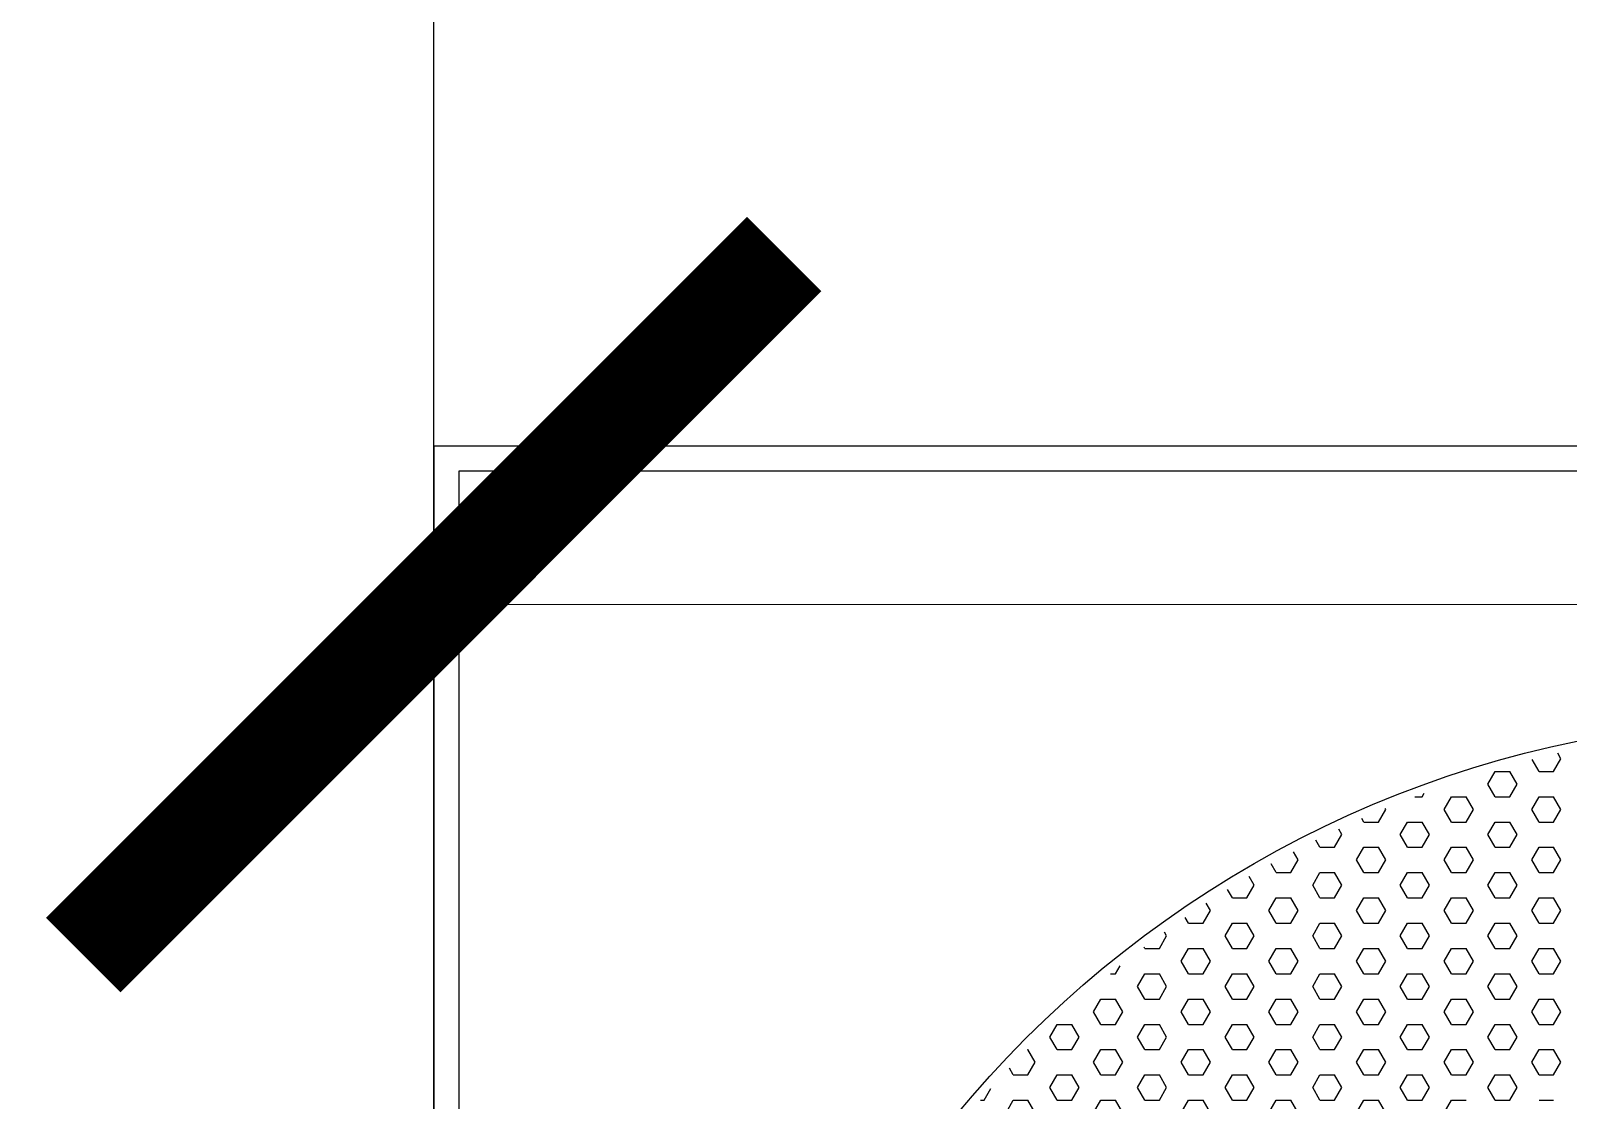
# Model space of a CAD drawing. Header units: millimetres. Extents: x 1464389 to 1998638, y -29162 to 256806.
# Drawn here: x 1539975.6 to 1540041.4, y 124806 to 124851.7 of the extents above; entities that cross this region are included whole.
import ezdxf

# ---------------------------------------------------------------- set-up
doc = ezdxf.new("R2010")
doc.units = ezdxf.units.MM
doc.header["$LTSCALE"] = 15
doc.layers.get('0').update_dxf_attribs({"lineweight": 5})
for name, color, linetype in [('A-WNDW', 4, 'Continuous'), ('GFC Walls', 14, 'Continuous'), ('LS_DR_Washbasin', 165, 'Continuous')]:
    doc.layers.add(name, color=color, linetype=linetype)
doc.layers.add('floor raising', color=210, linetype='Continuous', lineweight=9)

msp = doc.modelspace()

# ---------------------------------------------------------------- linework, layer by layer
at = {"color": 0, "linetype": 'ByBlock', "const_width": 4.5}
msp.add_lwpolyline([(1540007.89, 124842.191), (1539977.89, 124812.191)], dxfattribs=at)
at = {"layer": 'A-WNDW', "ltscale": 0.5}
msp.add_line((1539992.89, 124717.277), (1539992.89, 125322.277), dxfattribs=at)
at = {"layer": 'floor raising', "color": 251}
for p, q in [((1539992.89, 124978.37), (1539992.89, 124827.191)), ((1539989.89, 124827.191), (1542511.32, 124827.191))]:
    msp.add_line(p, q, dxfattribs=at)
at = {"layer": 'GFC Walls'}
msp.add_line((1539992.89, 124567.277), (1539992.89, 126801.273), dxfattribs=at)
at = {"layer": 'LS_DR_Washbasin'}
for p, q in [((1539992.89, 124833.967), (1539992.89, 124717.277)), ((1540109.58, 124833.967), (1539992.89, 124833.967)), ((1539993.956, 124832.902), (1539993.956, 124718.343)), ((1540108.515, 124832.902), (1539993.956, 124832.902))]:
    msp.add_line(p, q, dxfattribs=at)
at = {"layer": 'LS_DR_Washbasin', "linetype": 'Continuous'}
for p, q in [((1540040.193, 124820.048), (1540039.896, 124820.564)), ((1540040.818, 124820.048), (1540041.131, 124820.59)), ((1540041.131, 124820.59), (1540040.991, 124820.831)), ((1540038.006, 124819.507), (1540038.318, 124820.048)), ((1540038.318, 124820.048), (1540038.943, 124820.048)), ((1540039.256, 124819.507), (1540038.943, 124820.048)), ((1540040.193, 124820.048), (1540040.818, 124820.048)), ((1540034.876, 124818.966), (1540035.193, 124818.966)), ((1540035.193, 124818.966), (1540035.281, 124819.118)), ((1540036.131, 124818.425), (1540036.443, 124818.966)), ((1540036.443, 124818.966), (1540037.068, 124818.966)), ((1540037.381, 124818.425), (1540037.068, 124818.966)), ((1540038.318, 124818.966), (1540038.006, 124819.507)), ((1540038.318, 124818.966), (1540038.943, 124818.966)), ((1540038.943, 124818.966), (1540039.256, 124819.507)), ((1540039.881, 124818.425), (1540040.193, 124818.966)), ((1540040.193, 124818.966), (1540040.818, 124818.966)), ((1540041.131, 124818.425), (1540040.818, 124818.966)), ((1540033.318, 124817.883), (1540033.631, 124818.425)), ((1540033.631, 124818.425), (1540033.61, 124818.461)), ((1540036.443, 124817.883), (1540036.131, 124818.425)), ((1540037.068, 124817.883), (1540037.381, 124818.425)), ((1540040.193, 124817.883), (1540039.881, 124818.425)), ((1540040.818, 124817.883), (1540041.131, 124818.425)), ((1540031.756, 124817.342), (1540031.619, 124817.579)), ((1540032.693, 124817.883), (1540032.608, 124818.031)), ((1540032.693, 124817.883), (1540033.318, 124817.883)), ((1540034.256, 124817.342), (1540034.568, 124817.883)), ((1540034.568, 124817.883), (1540035.193, 124817.883)), ((1540035.506, 124817.342), (1540035.193, 124817.883)), ((1540036.443, 124817.883), (1540037.068, 124817.883)), ((1540038.006, 124817.342), (1540038.318, 124817.883)), ((1540038.318, 124817.883), (1540038.943, 124817.883)), ((1540039.256, 124817.342), (1540038.943, 124817.883)), ((1540040.193, 124817.883), (1540040.818, 124817.883)), ((1540030.818, 124816.801), (1540030.643, 124817.105)), ((1540031.443, 124816.801), (1540031.756, 124817.342)), ((1540034.568, 124816.801), (1540034.256, 124817.342)), ((1540035.193, 124816.801), (1540035.506, 124817.342)), ((1540038.318, 124816.801), (1540038.006, 124817.342)), ((1540038.943, 124816.801), (1540039.256, 124817.342)), ((1540029.568, 124815.718), (1540029.881, 124816.26)), ((1540029.881, 124816.26), (1540029.679, 124816.609)), ((1540030.818, 124816.801), (1540031.443, 124816.801)), ((1540032.381, 124816.26), (1540032.693, 124816.801)), ((1540032.693, 124815.718), (1540032.381, 124816.26)), ((1540032.693, 124816.801), (1540033.318, 124816.801)), ((1540033.631, 124816.26), (1540033.318, 124816.801)), ((1540033.318, 124815.718), (1540033.631, 124816.26)), ((1540034.568, 124816.801), (1540035.193, 124816.801)), ((1540036.131, 124816.26), (1540036.443, 124816.801)), ((1540036.443, 124815.718), (1540036.131, 124816.26)), ((1540036.443, 124816.801), (1540037.068, 124816.801)), ((1540037.381, 124816.26), (1540037.068, 124816.801)), ((1540037.068, 124815.718), (1540037.381, 124816.26)), ((1540038.318, 124816.801), (1540038.943, 124816.801)), ((1540039.881, 124816.26), (1540040.193, 124816.801)), ((1540040.193, 124815.718), (1540039.881, 124816.26)), ((1540040.193, 124816.801), (1540040.818, 124816.801)), ((1540041.131, 124816.26), (1540040.818, 124816.801)), ((1540040.818, 124815.718), (1540041.131, 124816.26)), ((1540028.943, 124815.718), (1540028.728, 124816.091)), ((1540028.943, 124815.718), (1540029.568, 124815.718)), ((1540030.506, 124815.177), (1540030.818, 124815.718)), ((1540030.818, 124815.718), (1540031.443, 124815.718)), ((1540031.756, 124815.177), (1540031.443, 124815.718)), ((1540032.693, 124815.718), (1540033.318, 124815.718)), ((1540034.256, 124815.177), (1540034.568, 124815.718)), ((1540034.568, 124815.718), (1540035.193, 124815.718)), ((1540035.506, 124815.177), (1540035.193, 124815.718)), ((1540036.443, 124815.718), (1540037.068, 124815.718)), ((1540038.006, 124815.177), (1540038.318, 124815.718)), ((1540038.318, 124815.718), (1540038.943, 124815.718)), ((1540039.256, 124815.177), (1540038.943, 124815.718)), ((1540040.193, 124815.718), (1540040.818, 124815.718)), ((1540027.068, 124814.636), (1540026.864, 124814.99)), ((1540027.693, 124814.636), (1540028.006, 124815.177)), ((1540028.006, 124815.177), (1540027.79, 124815.552)), ((1540030.818, 124814.636), (1540030.506, 124815.177)), ((1540031.443, 124814.636), (1540031.756, 124815.177)), ((1540034.568, 124814.636), (1540034.256, 124815.177)), ((1540035.193, 124814.636), (1540035.506, 124815.177)), ((1540038.318, 124814.636), (1540038.006, 124815.177)), ((1540038.943, 124814.636), (1540039.256, 124815.177)), ((1540026.131, 124814.095), (1540025.95, 124814.407)), ((1540027.068, 124814.636), (1540027.693, 124814.636)), ((1540028.631, 124814.095), (1540028.943, 124814.636)), ((1540028.943, 124814.636), (1540029.568, 124814.636)), ((1540029.881, 124814.095), (1540029.568, 124814.636)), ((1540030.818, 124814.636), (1540031.443, 124814.636)), ((1540032.381, 124814.095), (1540032.693, 124814.636)), ((1540032.693, 124814.636), (1540033.318, 124814.636)), ((1540033.631, 124814.095), (1540033.318, 124814.636)), ((1540034.568, 124814.636), (1540035.193, 124814.636)), ((1540036.131, 124814.095), (1540036.443, 124814.636)), ((1540036.443, 124814.636), (1540037.068, 124814.636)), ((1540037.381, 124814.095), (1540037.068, 124814.636)), ((1540038.318, 124814.636), (1540038.943, 124814.636)), ((1540039.881, 124814.095), (1540040.193, 124814.636)), ((1540040.193, 124814.636), (1540040.818, 124814.636)), ((1540041.131, 124814.095), (1540040.818, 124814.636)), ((1540025.193, 124813.553), (1540025.049, 124813.802)), ((1540025.818, 124813.553), (1540026.131, 124814.095)), ((1540028.943, 124813.553), (1540028.631, 124814.095)), ((1540029.568, 124813.553), (1540029.881, 124814.095)), ((1540032.693, 124813.553), (1540032.381, 124814.095)), ((1540033.318, 124813.553), (1540033.631, 124814.095)), ((1540036.443, 124813.553), (1540036.131, 124814.095)), ((1540037.068, 124813.553), (1540037.381, 124814.095)), ((1540040.193, 124813.553), (1540039.881, 124814.095)), ((1540040.818, 124813.553), (1540041.131, 124814.095)), ((1540023.943, 124812.471), (1540024.256, 124813.012)), ((1540024.256, 124813.012), (1540024.161, 124813.175)), ((1540025.193, 124813.553), (1540025.818, 124813.553)), ((1540026.756, 124813.012), (1540027.068, 124813.553)), ((1540027.068, 124812.471), (1540026.756, 124813.012)), ((1540027.068, 124813.553), (1540027.693, 124813.553)), ((1540028.006, 124813.012), (1540027.693, 124813.553)), ((1540027.693, 124812.471), (1540028.006, 124813.012)), ((1540028.943, 124813.553), (1540029.568, 124813.553)), ((1540030.506, 124813.012), (1540030.818, 124813.553)), ((1540030.818, 124812.471), (1540030.506, 124813.012)), ((1540030.818, 124813.553), (1540031.443, 124813.553)), ((1540031.756, 124813.012), (1540031.443, 124813.553)), ((1540031.443, 124812.471), (1540031.756, 124813.012)), ((1540032.693, 124813.553), (1540033.318, 124813.553)), ((1540034.256, 124813.012), (1540034.568, 124813.553)), ((1540034.568, 124812.471), (1540034.256, 124813.012)), ((1540034.568, 124813.553), (1540035.193, 124813.553)), ((1540035.506, 124813.012), (1540035.193, 124813.553)), ((1540035.193, 124812.471), (1540035.506, 124813.012)), ((1540036.443, 124813.553), (1540037.068, 124813.553)), ((1540038.006, 124813.012), (1540038.318, 124813.553)), ((1540038.318, 124812.471), (1540038.006, 124813.012)), ((1540038.318, 124813.553), (1540038.943, 124813.553)), ((1540039.256, 124813.012), (1540038.943, 124813.553)), ((1540038.943, 124812.471), (1540039.256, 124813.012)), ((1540040.193, 124813.553), (1540040.818, 124813.553)), ((1540023.318, 124812.471), (1540023.286, 124812.527)), ((1540023.318, 124812.471), (1540023.943, 124812.471)), ((1540024.881, 124811.929), (1540025.193, 124812.471)), ((1540025.193, 124812.471), (1540025.818, 124812.471)), ((1540026.131, 124811.929), (1540025.818, 124812.471)), ((1540027.068, 124812.471), (1540027.693, 124812.471)), ((1540028.631, 124811.929), (1540028.943, 124812.471)), ((1540028.943, 124812.471), (1540029.568, 124812.471)), ((1540029.881, 124811.929), (1540029.568, 124812.471)), ((1540030.818, 124812.471), (1540031.443, 124812.471)), ((1540032.381, 124811.929), (1540032.693, 124812.471)), ((1540032.693, 124812.471), (1540033.318, 124812.471)), ((1540033.631, 124811.929), (1540033.318, 124812.471)), ((1540034.568, 124812.471), (1540035.193, 124812.471)), ((1540036.131, 124811.929), (1540036.443, 124812.471)), ((1540036.443, 124812.471), (1540037.068, 124812.471)), ((1540037.381, 124811.929), (1540037.068, 124812.471)), ((1540038.318, 124812.471), (1540038.943, 124812.471)), ((1540039.881, 124811.929), (1540040.193, 124812.471)), ((1540040.193, 124812.471), (1540040.818, 124812.471)), ((1540041.131, 124811.929), (1540040.818, 124812.471)), ((1540022.068, 124811.388), (1540022.264, 124811.728)), ((1540025.193, 124811.388), (1540024.881, 124811.929)), ((1540025.818, 124811.388), (1540026.131, 124811.929)), ((1540028.943, 124811.388), (1540028.631, 124811.929)), ((1540029.568, 124811.388), (1540029.881, 124811.929)), ((1540032.693, 124811.388), (1540032.381, 124811.929)), ((1540033.318, 124811.388), (1540033.631, 124811.929)), ((1540036.443, 124811.388), (1540036.131, 124811.929)), ((1540037.068, 124811.388), (1540037.381, 124811.929)), ((1540040.193, 124811.388), (1540039.881, 124811.929)), ((1540040.818, 124811.388), (1540041.131, 124811.929)), ((1540021.847, 124811.388), (1540022.068, 124811.388)), ((1540023.006, 124810.847), (1540023.318, 124811.388)), ((1540023.318, 124811.388), (1540023.943, 124811.388)), ((1540024.256, 124810.847), (1540023.943, 124811.388)), ((1540025.193, 124811.388), (1540025.818, 124811.388)), ((1540026.756, 124810.847), (1540027.068, 124811.388)), ((1540027.068, 124811.388), (1540027.693, 124811.388)), ((1540028.006, 124810.847), (1540027.693, 124811.388)), ((1540028.943, 124811.388), (1540029.568, 124811.388)), ((1540030.506, 124810.847), (1540030.818, 124811.388)), ((1540030.818, 124811.388), (1540031.443, 124811.388)), ((1540031.756, 124810.847), (1540031.443, 124811.388)), ((1540032.693, 124811.388), (1540033.318, 124811.388)), ((1540034.256, 124810.847), (1540034.568, 124811.388)), ((1540034.568, 124811.388), (1540035.193, 124811.388)), ((1540035.506, 124810.847), (1540035.193, 124811.388)), ((1540036.443, 124811.388), (1540037.068, 124811.388)), ((1540038.006, 124810.847), (1540038.318, 124811.388)), ((1540038.318, 124811.388), (1540038.943, 124811.388)), ((1540039.256, 124810.847), (1540038.943, 124811.388)), ((1540040.193, 124811.388), (1540040.818, 124811.388)), ((1540023.318, 124810.306), (1540023.006, 124810.847)), ((1540023.943, 124810.306), (1540024.256, 124810.847)), ((1540027.068, 124810.306), (1540026.756, 124810.847)), ((1540027.693, 124810.306), (1540028.006, 124810.847)), ((1540030.818, 124810.306), (1540030.506, 124810.847)), ((1540031.443, 124810.306), (1540031.756, 124810.847)), ((1540034.568, 124810.306), (1540034.256, 124810.847)), ((1540035.193, 124810.306), (1540035.506, 124810.847)), ((1540038.318, 124810.306), (1540038.006, 124810.847)), ((1540038.943, 124810.306), (1540039.256, 124810.847)), ((1540021.131, 124809.764), (1540021.443, 124810.306)), ((1540021.443, 124809.223), (1540021.131, 124809.764)), ((1540021.443, 124810.306), (1540022.068, 124810.306)), ((1540022.381, 124809.764), (1540022.068, 124810.306)), ((1540022.068, 124809.223), (1540022.381, 124809.764)), ((1540023.318, 124810.306), (1540023.943, 124810.306)), ((1540024.881, 124809.764), (1540025.193, 124810.306)), ((1540025.193, 124809.223), (1540024.881, 124809.764)), ((1540025.193, 124810.306), (1540025.818, 124810.306)), ((1540026.131, 124809.764), (1540025.818, 124810.306)), ((1540025.818, 124809.223), (1540026.131, 124809.764)), ((1540027.068, 124810.306), (1540027.693, 124810.306)), ((1540028.631, 124809.764), (1540028.943, 124810.306)), ((1540028.943, 124809.223), (1540028.631, 124809.764)), ((1540028.943, 124810.306), (1540029.568, 124810.306)), ((1540029.881, 124809.764), (1540029.568, 124810.306)), ((1540029.568, 124809.223), (1540029.881, 124809.764)), ((1540030.818, 124810.306), (1540031.443, 124810.306)), ((1540032.381, 124809.764), (1540032.693, 124810.306)), ((1540032.693, 124809.223), (1540032.381, 124809.764)), ((1540032.693, 124810.306), (1540033.318, 124810.306)), ((1540033.631, 124809.764), (1540033.318, 124810.306)), ((1540033.318, 124809.223), (1540033.631, 124809.764)), ((1540034.568, 124810.306), (1540035.193, 124810.306)), ((1540036.131, 124809.764), (1540036.443, 124810.306)), ((1540036.443, 124809.223), (1540036.131, 124809.764)), ((1540036.443, 124810.306), (1540037.068, 124810.306)), ((1540037.381, 124809.764), (1540037.068, 124810.306)), ((1540037.068, 124809.223), (1540037.381, 124809.764)), ((1540038.318, 124810.306), (1540038.943, 124810.306)), ((1540039.881, 124809.764), (1540040.193, 124810.306)), ((1540040.193, 124809.223), (1540039.881, 124809.764)), ((1540040.193, 124810.306), (1540040.818, 124810.306)), ((1540041.131, 124809.764), (1540040.818, 124810.306)), ((1540040.818, 124809.223), (1540041.131, 124809.764)), ((1540019.256, 124808.682), (1540019.568, 124809.223)), ((1540019.568, 124809.223), (1540020.193, 124809.223)), ((1540020.506, 124808.682), (1540020.193, 124809.223)), ((1540021.443, 124809.223), (1540022.068, 124809.223)), ((1540023.006, 124808.682), (1540023.318, 124809.223)), ((1540023.318, 124809.223), (1540023.943, 124809.223)), ((1540024.256, 124808.682), (1540023.943, 124809.223)), ((1540025.193, 124809.223), (1540025.818, 124809.223)), ((1540026.756, 124808.682), (1540027.068, 124809.223)), ((1540027.068, 124809.223), (1540027.693, 124809.223)), ((1540028.006, 124808.682), (1540027.693, 124809.223)), ((1540028.943, 124809.223), (1540029.568, 124809.223)), ((1540030.506, 124808.682), (1540030.818, 124809.223)), ((1540030.818, 124809.223), (1540031.443, 124809.223)), ((1540031.756, 124808.682), (1540031.443, 124809.223)), ((1540032.693, 124809.223), (1540033.318, 124809.223)), ((1540034.256, 124808.682), (1540034.568, 124809.223)), ((1540034.568, 124809.223), (1540035.193, 124809.223)), ((1540035.506, 124808.682), (1540035.193, 124809.223)), ((1540036.443, 124809.223), (1540037.068, 124809.223)), ((1540038.006, 124808.682), (1540038.318, 124809.223)), ((1540038.318, 124809.223), (1540038.943, 124809.223)), ((1540039.256, 124808.682), (1540038.943, 124809.223)), ((1540040.193, 124809.223), (1540040.818, 124809.223)), ((1540019.568, 124808.141), (1540019.256, 124808.682)), ((1540020.193, 124808.141), (1540020.506, 124808.682)), ((1540023.318, 124808.141), (1540023.006, 124808.682)), ((1540023.943, 124808.141), (1540024.256, 124808.682)), ((1540027.068, 124808.141), (1540026.756, 124808.682)), ((1540027.693, 124808.141), (1540028.006, 124808.682)), ((1540030.818, 124808.141), (1540030.506, 124808.682)), ((1540031.443, 124808.141), (1540031.756, 124808.682)), ((1540034.568, 124808.141), (1540034.256, 124808.682)), ((1540035.193, 124808.141), (1540035.506, 124808.682)), ((1540038.318, 124808.141), (1540038.006, 124808.682)), ((1540038.943, 124808.141), (1540039.256, 124808.682)), ((1540018.294, 124808.141), (1540018.318, 124808.141)), ((1540018.631, 124807.599), (1540018.318, 124808.141)), ((1540019.568, 124808.141), (1540020.193, 124808.141)), ((1540021.131, 124807.599), (1540021.443, 124808.141)), ((1540021.443, 124808.141), (1540022.068, 124808.141)), ((1540022.381, 124807.599), (1540022.068, 124808.141)), ((1540023.318, 124808.141), (1540023.943, 124808.141)), ((1540024.881, 124807.599), (1540025.193, 124808.141)), ((1540025.193, 124808.141), (1540025.818, 124808.141)), ((1540026.131, 124807.599), (1540025.818, 124808.141)), ((1540027.068, 124808.141), (1540027.693, 124808.141)), ((1540028.631, 124807.599), (1540028.943, 124808.141)), ((1540028.943, 124808.141), (1540029.568, 124808.141)), ((1540029.881, 124807.599), (1540029.568, 124808.141)), ((1540030.818, 124808.141), (1540031.443, 124808.141)), ((1540032.381, 124807.599), (1540032.693, 124808.141)), ((1540032.693, 124808.141), (1540033.318, 124808.141)), ((1540033.631, 124807.599), (1540033.318, 124808.141)), ((1540034.568, 124808.141), (1540035.193, 124808.141)), ((1540036.131, 124807.599), (1540036.443, 124808.141)), ((1540036.443, 124808.141), (1540037.068, 124808.141)), ((1540037.381, 124807.599), (1540037.068, 124808.141)), ((1540038.318, 124808.141), (1540038.943, 124808.141)), ((1540039.881, 124807.599), (1540040.193, 124808.141)), ((1540040.193, 124808.141), (1540040.818, 124808.141)), ((1540041.131, 124807.599), (1540040.818, 124808.141)), ((1540017.693, 124807.058), (1540017.528, 124807.345)), ((1540017.693, 124807.058), (1540018.318, 124807.058)), ((1540018.318, 124807.058), (1540018.631, 124807.599)), ((1540019.256, 124806.517), (1540019.568, 124807.058)), ((1540019.568, 124807.058), (1540020.193, 124807.058)), ((1540020.506, 124806.517), (1540020.193, 124807.058)), ((1540021.443, 124807.058), (1540021.131, 124807.599)), ((1540021.443, 124807.058), (1540022.068, 124807.058)), ((1540022.068, 124807.058), (1540022.381, 124807.599)), ((1540023.006, 124806.517), (1540023.318, 124807.058)), ((1540023.318, 124807.058), (1540023.943, 124807.058)), ((1540024.256, 124806.517), (1540023.943, 124807.058)), ((1540025.193, 124807.058), (1540024.881, 124807.599)), ((1540025.193, 124807.058), (1540025.818, 124807.058)), ((1540025.818, 124807.058), (1540026.131, 124807.599)), ((1540026.756, 124806.517), (1540027.068, 124807.058)), ((1540027.068, 124807.058), (1540027.693, 124807.058)), ((1540028.006, 124806.517), (1540027.693, 124807.058)), ((1540028.943, 124807.058), (1540028.631, 124807.599)), ((1540028.943, 124807.058), (1540029.568, 124807.058)), ((1540029.568, 124807.058), (1540029.881, 124807.599)), ((1540030.506, 124806.517), (1540030.818, 124807.058)), ((1540030.818, 124807.058), (1540031.443, 124807.058)), ((1540031.756, 124806.517), (1540031.443, 124807.058)), ((1540032.693, 124807.058), (1540032.381, 124807.599)), ((1540032.693, 124807.058), (1540033.318, 124807.058)), ((1540033.318, 124807.058), (1540033.631, 124807.599)), ((1540034.256, 124806.517), (1540034.568, 124807.058)), ((1540034.568, 124807.058), (1540035.193, 124807.058)), ((1540035.506, 124806.517), (1540035.193, 124807.058)), ((1540036.443, 124807.058), (1540036.131, 124807.599)), ((1540036.443, 124807.058), (1540037.068, 124807.058)), ((1540037.068, 124807.058), (1540037.381, 124807.599)), ((1540038.006, 124806.517), (1540038.318, 124807.058)), ((1540038.318, 124807.058), (1540038.943, 124807.058)), ((1540039.256, 124806.517), (1540038.943, 124807.058)), ((1540040.193, 124807.058), (1540039.881, 124807.599)), ((1540040.193, 124807.058), (1540040.818, 124807.058)), ((1540040.818, 124807.058), (1540041.131, 124807.599)), ((1540016.443, 124805.976), (1540016.736, 124806.482)), ((1540019.568, 124805.976), (1540019.256, 124806.517)), ((1540020.193, 124805.976), (1540020.506, 124806.517)), ((1540023.318, 124805.976), (1540023.006, 124806.517)), ((1540023.943, 124805.976), (1540024.256, 124806.517)), ((1540027.068, 124805.976), (1540026.756, 124806.517)), ((1540027.693, 124805.976), (1540028.006, 124806.517)), ((1540030.818, 124805.976), (1540030.506, 124806.517)), ((1540031.443, 124805.976), (1540031.756, 124806.517)), ((1540034.568, 124805.976), (1540034.256, 124806.517)), ((1540035.193, 124805.976), (1540035.506, 124806.517)), ((1540038.318, 124805.976), (1540038.006, 124806.517)), ((1540038.943, 124805.976), (1540039.256, 124806.517)), ((1540016.289, 124805.976), (1540016.443, 124805.976)), ((1540017.381, 124805.434), (1540017.693, 124805.976)), ((1540017.693, 124805.976), (1540018.318, 124805.976)), ((1540018.631, 124805.434), (1540018.318, 124805.976)), ((1540019.568, 124805.976), (1540020.193, 124805.976)), ((1540021.131, 124805.434), (1540021.443, 124805.976)), ((1540021.443, 124805.976), (1540022.068, 124805.976)), ((1540022.381, 124805.434), (1540022.068, 124805.976)), ((1540023.318, 124805.976), (1540023.943, 124805.976)), ((1540024.881, 124805.434), (1540025.193, 124805.976)), ((1540025.193, 124805.976), (1540025.818, 124805.976)), ((1540026.131, 124805.434), (1540025.818, 124805.976)), ((1540027.068, 124805.976), (1540027.693, 124805.976)), ((1540028.631, 124805.434), (1540028.943, 124805.976)), ((1540028.943, 124805.976), (1540029.568, 124805.976)), ((1540029.881, 124805.434), (1540029.568, 124805.976)), ((1540030.818, 124805.976), (1540031.443, 124805.976)), ((1540032.381, 124805.434), (1540032.693, 124805.976)), ((1540032.693, 124805.976), (1540033.318, 124805.976)), ((1540033.631, 124805.434), (1540033.318, 124805.976)), ((1540034.568, 124805.976), (1540035.193, 124805.976)), ((1540036.131, 124805.434), (1540036.443, 124805.976)), ((1540036.443, 124805.976), (1540037.068, 124805.976)), ((1540038.318, 124805.976), (1540038.943, 124805.976)), ((1540040.193, 124805.976), (1540040.818, 124805.976))]:
    msp.add_line(p, q, dxfattribs=at)
at = {"layer": 'LS_DR_Washbasin'}
msp.add_circle((1540051.235, 124775.622), 46.676, dxfattribs=at)

doc.saveas('drawing.dxf')
